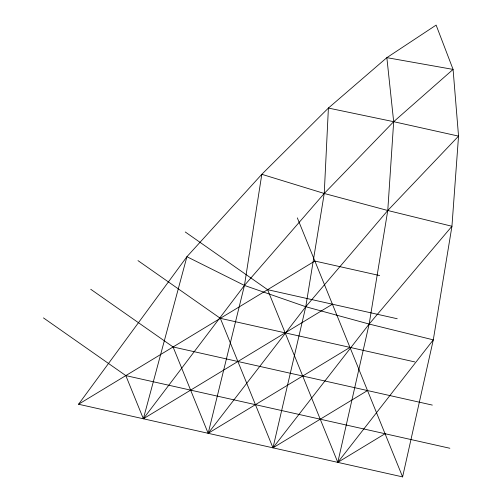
<?xml version="1.0" encoding="UTF-8"?>
<svg xmlns="http://www.w3.org/2000/svg" width="502" height="502" viewBox="0 0 502 502"><rect width="100%" height="100%" fill="white"/><g stroke="black" fill="none" stroke-linecap="round" stroke-linejoin="round"><path stroke-width="0.75" d="M402.604 476.9L433.295 339.86L451.944 226.264L458.539 136.117L453.08 69.414L436.125 25.1L386.854 57.648L328.402 108.062L261.812 174.307L186.92 256.71L78.557 404.248L402.604 476.9L297.322 217.868M78.557 404.248L314.867 261.04L379.675 275.567M332.412 304.212L143.365 418.775L125.82 375.603L43.461 317.904M349.963 347.384L208.173 433.308L173.083 346.964L90.724 289.259M367.508 390.556L272.981 447.84L220.34 318.324L137.987 260.62M385.053 433.728L337.796 462.367L267.604 289.679L185.251 231.974M267.604 289.679L397.226 318.739M220.34 318.324L414.771 361.911M173.083 346.964L432.316 405.089M125.82 375.603L449.867 448.261M328.402 108.062L324.242 193.471L305.768 306.728L272.981 447.84L369.146 324.054L451.944 226.264L387.77 210.495L324.242 193.471L261.812 174.307L244.443 285.431L208.173 433.308L305.768 306.728L387.77 210.495L458.539 136.117L393.675 121.691L328.402 108.062M393.675 121.691L387.77 210.495L369.146 324.054L337.796 462.367L433.295 339.86L369.146 324.054L305.768 306.728L244.443 285.431L186.92 256.71L143.365 418.775L244.443 285.431L324.242 193.471L393.675 121.691L453.08 69.414L386.854 57.648L393.675 121.691"/></g></svg>
